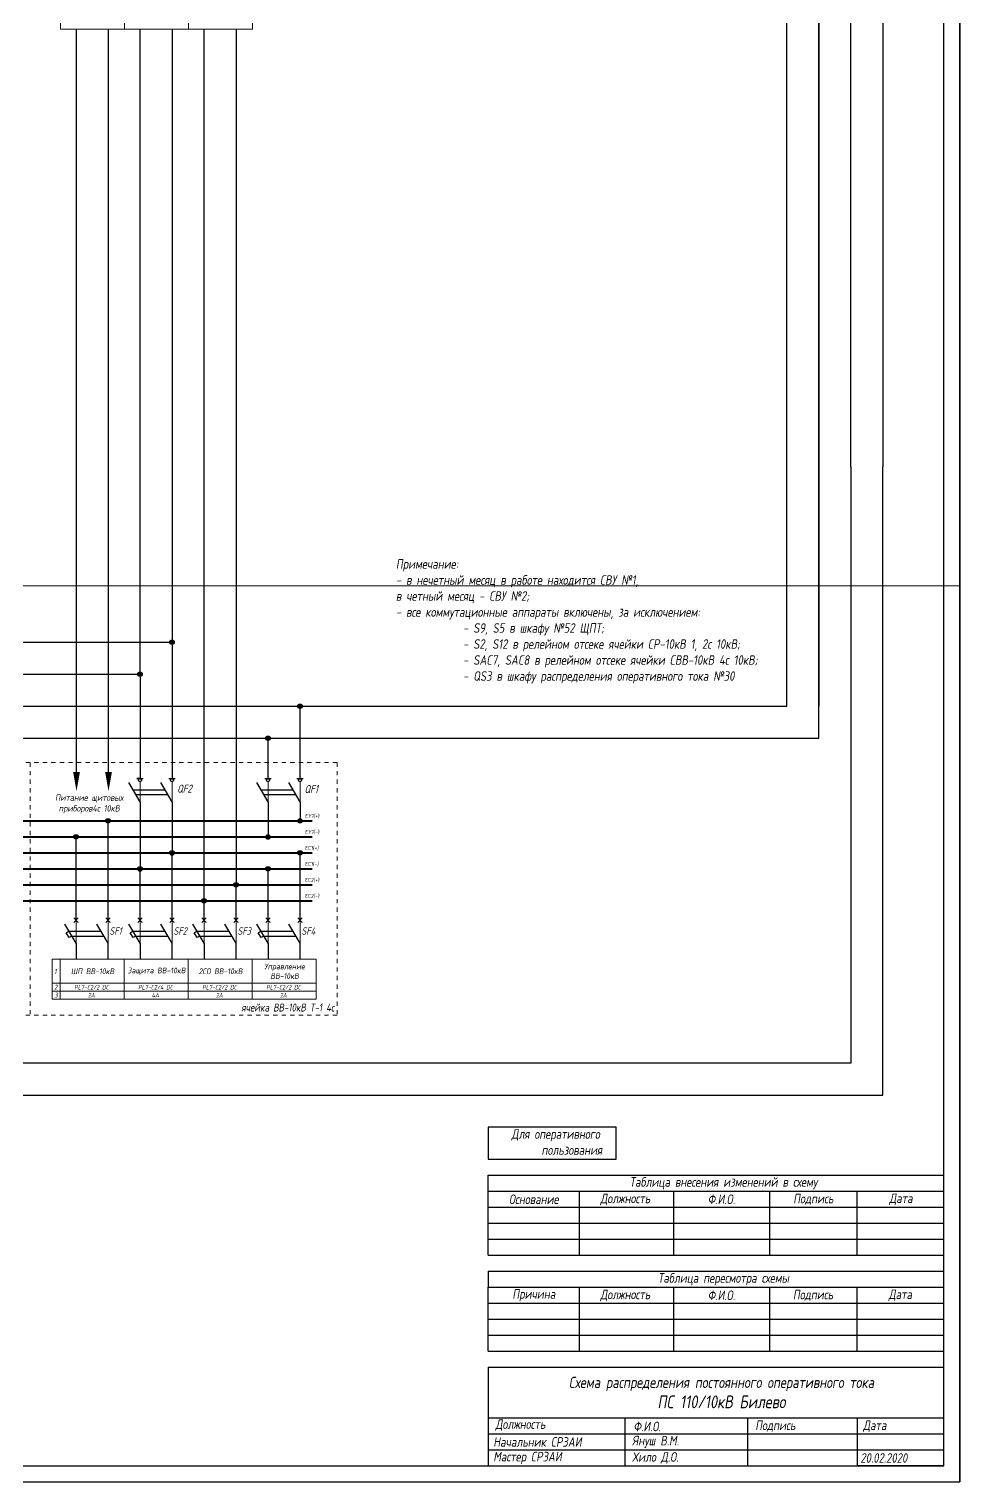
# Model space of a CAD drawing. Header units: millimetres. Extents: x 9 to 5215, y -207 to 4633.
# Drawn here: x 4997 to 5215.2, y 3793 to 4133.5 of the extents above; entities that cross this region are included whole.
import ezdxf

# ---------------------------------------------------------------- set-up
doc = ezdxf.new("R2010")
doc.units = ezdxf.units.MM
doc.linetypes.add('JIS_02_1.0', pattern=[2, 1, -1])
doc.layers.add('Разрывы', color=10, linetype='Continuous')
doc.layers.add('Рамка', color=1, linetype='Continuous', plot=False)
doc.styles.add('eskdw', font='GOST_ANT.TTF', dxfattribs={"oblique": 10})
doc.styles.add('GOST', font='GOST_ANT.TTF', dxfattribs={"oblique": 10, "height": 2.5})
doc.styles.get("Standard").update_dxf_attribs({"font": 'GOST_ANT.TTF', "oblique": 10, "height": 2.5})
doc.styles.add('Гост', font='GOST_ANT.TTF', dxfattribs={"oblique": 10, "height": 1.4})
doc.styles.add('Шины', font='gost_1.ttf', dxfattribs={"oblique": 5, "height": 1.2})

msp = doc.modelspace()

# ---------------------------------------------------------------- hatches: boundary and pattern name
for points in [[(5031.05, 3989.85, 1), (5030, 3989.85, 1)], [(5031.05, 3989.85, 1), (5030, 3989.85, 1)], [(5031.05, 3989.85, 1), (5030, 3989.85, 1)], [(5023.55, 3982.35, 1), (5022.5, 3982.35, 1)], [(5023.55, 3982.35, 1), (5022.5, 3982.35, 1)], [(5023.55, 3982.35, 1), (5022.5, 3982.35, 1)], [(5061.05, 3974.85, 1), (5060, 3974.85, 1)], [(5061.05, 3974.85, 1), (5060, 3974.85, 1)], [(5061.05, 3974.85, 1), (5060, 3974.85, 1)], [(5053.55, 3967.35, 1), (5052.5, 3967.35, 1)], [(5053.55, 3967.35, 1), (5052.5, 3967.35, 1)], [(5053.55, 3967.35, 1), (5052.5, 3967.35, 1)], [(5016.05, 3947.95, 1), (5015, 3947.95, 1)], [(5016.05, 3947.95, 1), (5015, 3947.95, 1)], [(5061.05, 3947.94, 1), (5060, 3947.94, 1)], [(5061.05, 3947.94, 1), (5060, 3947.94, 1)], [(5008.55, 3944.2, 1), (5007.5, 3944.2, 1)], [(5008.55, 3944.2, 1), (5007.5, 3944.2, 1)], [(5008.55, 3944.2, 1), (5007.5, 3944.2, 1)], [(5053.55, 3944.19, 1), (5052.5, 3944.19, 1)], [(5053.55, 3944.19, 1), (5052.5, 3944.19, 1)], [(5053.55, 3944.19, 1), (5052.5, 3944.19, 1)], [(5031.05, 3940.45, 1), (5030, 3940.45, 1)], [(5031.05, 3940.45, 1), (5030, 3940.45, 1)], [(5031.05, 3940.44, 1), (5030, 3940.44, 1)], [(5031.05, 3940.44, 1), (5030, 3940.44, 1)], [(5061.05, 3940.45, 1), (5060, 3940.45, 1)], [(5061.05, 3940.45, 1), (5060, 3940.45, 1)], [(5023.55, 3936.7, 1), (5022.5, 3936.7, 1)], [(5023.55, 3936.7, 1), (5022.5, 3936.7, 1)], [(5023.55, 3936.7, 1), (5022.5, 3936.7, 1)], [(5023.55, 3936.69, 1), (5022.5, 3936.69, 1)], [(5023.55, 3936.69, 1), (5022.5, 3936.69, 1)], [(5023.55, 3936.69, 1), (5022.5, 3936.69, 1)], [(5053.55, 3936.7, 1), (5052.5, 3936.7, 1)], [(5053.55, 3936.7, 1), (5052.5, 3936.7, 1)], [(5053.55, 3936.7, 1), (5052.5, 3936.7, 1)], [(5046.05, 3932.95, 1), (5045, 3932.95, 1)], [(5046.05, 3932.95, 1), (5045, 3932.95, 1)], [(5038.55, 3929.2, 1), (5037.5, 3929.2, 1)], [(5038.55, 3929.2, 1), (5037.5, 3929.2, 1)], [(5038.55, 3929.2, 1), (5037.5, 3929.2, 1)]]:
    msp.add_hatch(color=256).paths.add_polyline_path(points)

# ---------------------------------------------------------------- linework, layer by layer
for p, q in [((5215.18, 4330.17), (5215.18, 3793.03)), ((5215.18, 4330.17), (5215.18, 3793.03)), ((5211.43, 3796.78), (5211.43, 4326.42)), ((5174.63, 3974.85), (5174.63, 4245.27)), ((5182.13, 4245.27), (5182.13, 3974.85)), ((5182.13, 3967.35), (5182.13, 4245.27)), ((5189.63, 4030.93), (5189.63, 4245.27)), ((5197.13, 4245.27), (5197.13, 4030.93)), ((5008.14, 3961.63), (5008.14, 4133.52)), ((5015.64, 3961.63), (5015.64, 4133.52)), ((5023.02, 3994.38), (5023.02, 4133.52)), ((5030.52, 4133.52), (5030.52, 3994.38)), ((5038.02, 3994.38), (5038.02, 4133.52)), ((5045.52, 4133.52), (5045.52, 3994.38)), ((5189.63, 4030.93), (5189.63, 3894.9)), ((5197.13, 3883.65), (5197.13, 4030.93)), ((5023.02, 3982.35), (5023.02, 3994.38)), ((5030.52, 3994.38), (5030.52, 3989.85)), ((5038.02, 3982.35), (5038.02, 3994.38)), ((5045.52, 3994.38), (5045.52, 3989.85)), ((4772.59, 3989.85), (5030.52, 3989.85)), ((5030.52, 3989.85), (5030.52, 3957.87)), ((5045.52, 3989.85), (5045.52, 3932.95)), ((4765.09, 3982.35), (5023.02, 3982.35)), ((5023.02, 3982.35), (5023.02, 3961.63)), ((5038.02, 3929.2), (5038.02, 3982.35)), ((4757.59, 3974.85), (5060.52, 3974.85)), ((5060.52, 3974.85), (5174.63, 3974.85)), ((5060.52, 3957.87), (5060.52, 3974.85)), ((4750.09, 3967.35), (5053.02, 3967.35)), ((5053.02, 3967.35), (5182.13, 3967.35)), ((5053.02, 3957.87), (5053.02, 3967.35)), ((5023.02, 3961.62), (5023.02, 3957.87)), ((5023.02, 3952.44), (5020.42, 3956.94)), ((5023.02, 3957.87), (5022.27, 3957.87)), ((5022.27, 3957.87), (5023.77, 3957.87)), ((5030.52, 3952.44), (5027.92, 3956.94)), ((5029.77, 3957.87), (5031.27, 3957.87)), ((5053.02, 3952.44), (5050.42, 3956.94)), ((5052.27, 3957.87), (5053.77, 3957.87)), ((5060.52, 3952.44), (5057.92, 3956.94)), ((5059.77, 3957.87), (5061.27, 3957.87)), ((5021.07, 3955.81), (5021.07, 3955.81)), ((5021.07, 3955.81), (5021.07, 3955.81)), ((5021.4, 3955.25), (5028.9, 3955.25)), ((5022.05, 3954.13), (5029.55, 3954.13)), ((5028.57, 3955.81), (5028.57, 3955.81)), ((5051.07, 3955.81), (5051.07, 3955.81)), ((5051.07, 3955.81), (5051.07, 3955.81)), ((5051.4, 3955.25), (5058.9, 3955.25)), ((5052.05, 3954.13), (5059.55, 3954.13)), ((5058.57, 3955.81), (5058.57, 3955.81)), ((5023.02, 3952.44), (5023.02, 3936.69)), ((5030.52, 3952.44), (5030.52, 3940.44)), ((5053.02, 3952.44), (5053.02, 3944.2)), ((5060.52, 3952.44), (5060.52, 3947.94)), ((5015.52, 3928.45), (5015.52, 3947.95)), ((5008.02, 3928.45), (5008.02, 3944.2)), ((5015.52, 3935.95), (5015.52, 3940.45)), ((5015.52, 3935.95), (5015.52, 3940.45)), ((5030.52, 3935.95), (5030.52, 3940.45)), ((5030.52, 3935.95), (5030.52, 3940.45)), ((5030.52, 3928.45), (5030.52, 3940.45)), ((5060.52, 3935.95), (5060.52, 3940.45)), ((5060.52, 3935.95), (5060.52, 3940.45)), ((5060.52, 3928.45), (5060.52, 3940.45)), ((5008.02, 3935.95), (5008.02, 3936.7)), ((5023.02, 3935.95), (5023.02, 3936.7)), ((5023.02, 3928.45), (5023.02, 3936.7)), ((5053.02, 3935.95), (5053.02, 3936.7)), ((5053.02, 3928.45), (5053.02, 3936.7)), ((5045.52, 3928.45), (5045.52, 3932.95)), ((5045.52, 3928.45), (5045.52, 3932.95)), ((5045.52, 3928.45), (5045.52, 3932.95)), ((5008.02, 3924.7), (5008.02, 3928.45)), ((5015.52, 3924.7), (5015.52, 3928.45)), ((5015.52, 3924.7), (5015.52, 3928.45)), ((5023.02, 3924.7), (5023.02, 3928.45)), ((5030.52, 3924.7), (5030.52, 3928.45)), ((5030.52, 3924.7), (5030.52, 3928.45)), ((5038.02, 3928.45), (5038.02, 3929.2)), ((5038.02, 3928.45), (5038.02, 3929.2)), ((5038.02, 3924.7), (5038.02, 3928.45)), ((5045.52, 3924.7), (5045.52, 3928.45)), ((5045.52, 3924.7), (5045.52, 3928.45)), ((5053.02, 3924.7), (5053.02, 3928.45)), ((5060.52, 3924.7), (5060.52, 3928.45)), ((5060.52, 3924.7), (5060.52, 3928.45)), ((5008.02, 3919.27), (5005.42, 3923.77)), ((5007.49, 3924.17), (5008.55, 3925.23)), ((5008.55, 3924.17), (5007.49, 3925.23)), ((5015.52, 3919.27), (5012.92, 3923.77)), ((5013.57, 3922.65), (5013.57, 3922.65)), ((5014.99, 3924.17), (5016.05, 3925.23)), ((5016.05, 3924.17), (5014.99, 3925.23)), ((5023.02, 3919.27), (5020.42, 3923.77)), ((5022.49, 3924.17), (5023.55, 3925.23)), ((5023.55, 3924.17), (5022.49, 3925.23)), ((5030.52, 3919.27), (5027.92, 3923.77)), ((5028.57, 3922.65), (5028.57, 3922.65)), ((5029.99, 3924.17), (5031.05, 3925.23)), ((5031.05, 3924.17), (5029.99, 3925.23)), ((5038.02, 3919.27), (5035.42, 3923.77)), ((5037.49, 3924.17), (5038.55, 3925.23)), ((5038.55, 3924.17), (5037.49, 3925.23)), ((5045.52, 3919.27), (5042.92, 3923.77)), ((5043.57, 3922.65), (5043.57, 3922.65)), ((5044.99, 3924.17), (5046.05, 3925.23)), ((5046.05, 3924.17), (5044.99, 3925.23)), ((5053.02, 3919.27), (5050.42, 3923.77)), ((5052.49, 3924.17), (5053.55, 3925.23)), ((5053.55, 3924.17), (5052.49, 3925.23)), ((5060.52, 3919.27), (5057.92, 3923.77)), ((5058.57, 3922.65), (5058.57, 3922.65)), ((5059.99, 3924.17), (5061.05, 3925.23)), ((5061.05, 3924.17), (5059.99, 3925.23)), ((5006.4, 3922.09), (5005.75, 3921.71)), ((5006.4, 3920.59), (5005.75, 3921.71)), ((5006.4, 3922.09), (5013.9, 3922.09)), ((5007.05, 3920.96), (5006.4, 3920.59)), ((5007.05, 3920.96), (5014.55, 3920.96)), ((5008.02, 3919.27), (5008.02, 3915.52)), ((5015.52, 3915.52), (5015.52, 3919.27)), ((5021.4, 3922.09), (5020.75, 3921.71)), ((5021.4, 3920.59), (5020.75, 3921.71)), ((5021.4, 3922.09), (5028.9, 3922.09)), ((5022.05, 3920.96), (5021.4, 3920.59)), ((5022.05, 3920.96), (5029.55, 3920.96)), ((5023.02, 3919.27), (5023.02, 3915.52)), ((5030.52, 3915.52), (5030.52, 3919.27)), ((5036.4, 3922.09), (5035.75, 3921.71)), ((5036.4, 3920.59), (5035.75, 3921.71)), ((5036.4, 3922.09), (5043.9, 3922.09)), ((5037.05, 3920.96), (5036.4, 3920.59)), ((5037.05, 3920.96), (5044.55, 3920.96)), ((5038.02, 3919.27), (5038.02, 3915.52)), ((5045.52, 3915.52), (5045.52, 3919.27)), ((5051.4, 3922.09), (5050.75, 3921.71)), ((5051.4, 3920.59), (5050.75, 3921.71)), ((5051.4, 3922.09), (5058.9, 3922.09)), ((5052.05, 3920.96), (5051.4, 3920.59)), ((5052.05, 3920.96), (5059.55, 3920.96)), ((5053.02, 3919.27), (5053.02, 3915.52)), ((5060.52, 3915.52), (5060.52, 3919.27)), ((5189.63, 3894.9), (5189.63, 3891.15)), ((5189.63, 3891.15), (4905.26, 3891.15)), ((4912.76, 3883.65), (5197.13, 3883.65)), ((5104.63, 3846.15), (5104.63, 3864.9)), ((5104.63, 3864.9), (5211.43, 3864.9)), ((5104.63, 3842.4), (5211.43, 3842.4)), ((5104.63, 3842.4), (5104.63, 3838.65)), ((5104.63, 3823.65), (5104.63, 3838.65)), ((4255.68, 3796.78), (5108.88, 3796.78)), ((5094.85, 3796.78), (5211.43, 3796.78)), ((5094.85, 3796.78), (5211.43, 3796.78)), ((5211.43, 3796.78), (5190.98, 3796.78)), ((4240.68, 3793.03), (5215.18, 3793.03))]:
    msp.add_line(p, q)
at = {"lineweight": 9}
for p, q in [((5004.39, 4142.9), (5004.39, 4133.52)), ((5019.39, 4142.9), (5019.39, 4133.52)), ((5034.39, 4142.9), (5034.39, 4133.52)), ((5034.39, 4142.9), (5034.39, 4133.52)), ((5049.39, 4142.9), (5049.39, 4133.52)), ((5004.39, 4133.52), (5019.39, 4133.52)), ((5004.39, 4133.52), (5019.39, 4133.52)), ((5019.39, 4133.52), (5034.39, 4133.52)), ((5019.39, 4133.52), (5034.39, 4133.52)), ((5034.39, 4133.52), (5049.39, 4133.52)), ((5034.39, 4133.52), (5049.39, 4133.52)), ((5002.44, 3915.52), (5004.27, 3915.52)), ((5002.44, 3915.52), (5002.44, 3906.15)), ((5004.27, 3915.52), (5004.27, 3906.15)), ((5004.27, 3915.52), (5004.27, 3906.15)), ((5004.27, 3915.52), (5019.27, 3915.52)), ((5019.27, 3915.52), (5019.27, 3906.15)), ((5019.27, 3915.52), (5019.27, 3906.15)), ((5019.27, 3915.52), (5034.27, 3915.52)), ((5034.27, 3915.52), (5034.27, 3906.15)), ((5034.27, 3915.52), (5034.27, 3906.15)), ((5034.27, 3915.52), (5049.27, 3915.52)), ((5034.27, 3915.52), (5034.27, 3906.15)), ((5049.27, 3915.52), (5049.27, 3906.15)), ((5049.27, 3915.52), (5064.27, 3915.52)), ((5064.27, 3915.52), (5064.27, 3906.15)), ((5002.44, 3909.9), (5064.27, 3909.9)), ((5004.27, 3911.77), (5004.27, 3906.15)), ((5004.27, 3911.77), (5004.27, 3906.15)), ((5004.27, 3911.77), (5004.27, 3906.15)), ((5019.27, 3911.77), (5019.27, 3906.15)), ((5019.27, 3911.77), (5019.27, 3906.15)), ((5019.27, 3911.77), (5019.27, 3906.15)), ((5034.27, 3911.77), (5034.27, 3906.15)), ((5034.27, 3911.77), (5034.27, 3906.15)), ((5034.27, 3911.77), (5034.27, 3906.15)), ((5002.44, 3908.02), (5004.27, 3908.02)), ((5002.44, 3906.15), (5004.27, 3906.15)), ((5004.27, 3908.02), (5019.27, 3908.02)), ((5004.27, 3906.15), (5019.27, 3906.15)), ((5019.27, 3908.02), (5034.27, 3908.02)), ((5019.27, 3906.15), (5034.27, 3906.15)), ((5034.27, 3908.02), (5049.27, 3908.02)), ((5034.27, 3906.15), (5049.27, 3906.15)), ((5049.27, 3908.02), (5064.27, 3908.02)), ((5049.27, 3906.15), (5064.27, 3906.15))]:
    msp.add_line(p, q, dxfattribs=at)
at = {"ltscale": 5}
for p, q in [((5008.14, 3959.39), (5008.14, 3963.86)), ((5015.64, 3959.39), (5015.64, 3963.86))]:
    msp.add_line(p, q, dxfattribs=at)
at = {"linetype": 'JIS_02_1.0', "lineweight": 9}
for p, q in [((5069.23, 3961.63), (4729.57, 3961.63)), ((4997.25, 3961.63), (4997.25, 3902.4)), ((5069.23, 3961.63), (5069.23, 3902.4)), ((5069.23, 3902.4), (4729.57, 3902.4))]:
    msp.add_line(p, q, dxfattribs=at)
at = {"linetype": 'JIS_02_1.0', "lineweight": 15}
for p, q in [((4997.25, 3961.63), (4997.25, 3902.4)), ((4997.25, 3961.63), (4997.25, 3902.4)), ((5069.23, 3961.63), (5069.23, 3902.4))]:
    msp.add_line(p, q, dxfattribs=at)
at = {"lineweight": 40}
for p, q in [((4743.07, 3947.95), (5063.4, 3947.95)), ((4743.07, 3944.2), (5063.4, 3944.2)), ((4743.07, 3940.45), (5063.4, 3940.45)), ((4743.07, 3936.7), (5063.4, 3936.7)), ((4743.07, 3932.95), (5063.4, 3932.95)), ((4743.07, 3929.2), (5063.4, 3929.2))]:
    msp.add_line(p, q, dxfattribs=at)
at = {"lineweight": 25}
for p, q in [((5134.63, 3876.15), (5104.63, 3876.15)), ((5104.63, 3876.15), (5104.63, 3868.65)), ((5134.63, 3868.65), (5134.63, 3876.15)), ((5104.63, 3868.65), (5134.63, 3868.65)), ((5104.63, 3861.15), (5211.43, 3861.15)), ((5125.99, 3846.15), (5125.99, 3861.15)), ((5148.02, 3861.15), (5148.02, 3846.15)), ((5170.52, 3861.15), (5170.52, 3846.15)), ((5190.98, 3861.15), (5190.98, 3846.15)), ((5104.63, 3857.4), (5211.43, 3857.4)), ((5104.63, 3853.65), (5211.43, 3853.65)), ((5104.63, 3849.9), (5211.43, 3849.9)), ((5104.63, 3846.15), (5211.43, 3846.15)), ((5104.63, 3838.65), (5211.43, 3838.65)), ((5125.99, 3823.65), (5125.99, 3838.65)), ((5148.02, 3838.65), (5148.02, 3823.65)), ((5170.52, 3838.65), (5170.52, 3823.65)), ((5190.98, 3838.65), (5190.98, 3823.65)), ((5104.63, 3834.9), (5211.43, 3834.9)), ((5104.63, 3831.15), (5211.43, 3831.15)), ((5104.63, 3827.4), (5211.43, 3827.4)), ((5104.63, 3823.65), (5211.43, 3823.65)), ((5104.63, 3819.9), (5211.43, 3819.9)), ((5104.63, 3819.9), (5104.63, 3796.78)), ((5104.63, 3808.03), (5211.43, 3808.03)), ((5136.66, 3808.03), (5136.66, 3796.78)), ((5165.38, 3808.03), (5165.38, 3796.78)), ((5191.1, 3808.03), (5191.1, 3796.78)), ((5104.63, 3804.28), (5211.43, 3804.28)), ((5104.63, 3800.53), (5211.43, 3800.53)), ((5104.63, 3796.78), (5211.43, 3796.78))]:
    msp.add_line(p, q, dxfattribs=at)
at = {"ltscale": 5}
for points in [[(5008.14, 3954.92, 0, 1.58, 0), (5008.14, 3959.39, 0, 1.58, 0)], [(5015.64, 3954.92, 0, 1.58, 0), (5015.64, 3959.39, 0, 1.58, 0)]]:
    msp.add_lwpolyline(points, format="xyseb", dxfattribs=at)
for centre, radius in [((5030.52, 3989.85), 0.525), ((5030.52, 3989.85), 0.525), ((5030.52, 3989.85), 0.525), ((5023.02, 3982.35), 0.525), ((5023.02, 3982.35), 0.525), ((5023.02, 3982.35), 0.525), ((5060.52, 3974.85), 0.525), ((5060.52, 3974.85), 0.525), ((5060.52, 3974.85), 0.525), ((5053.02, 3967.35), 0.525), ((5053.02, 3967.35), 0.525), ((5053.02, 3967.35), 0.525), ((5023.02, 3957.49), 0.375), ((5030.52, 3957.49), 0.375), ((5053.02, 3957.49), 0.375), ((5060.52, 3957.49), 0.375), ((5015.52, 3947.95), 0.525), ((5015.52, 3947.95), 0.525), ((5060.52, 3947.94), 0.525), ((5060.52, 3947.94), 0.525), ((5008.02, 3944.2), 0.525), ((5008.02, 3944.2), 0.525), ((5008.02, 3944.2), 0.525), ((5053.02, 3944.19), 0.525), ((5053.02, 3944.19), 0.525), ((5053.02, 3944.19), 0.525), ((5030.52, 3940.45), 0.525), ((5030.52, 3940.45), 0.525), ((5030.52, 3940.44), 0.525), ((5030.52, 3940.44), 0.525), ((5060.52, 3940.45), 0.525), ((5060.52, 3940.45), 0.525), ((5023.02, 3936.7), 0.525), ((5023.02, 3936.7), 0.525), ((5023.02, 3936.7), 0.525), ((5023.02, 3936.69), 0.525), ((5023.02, 3936.69), 0.525), ((5023.02, 3936.69), 0.525), ((5053.02, 3936.7), 0.525), ((5053.02, 3936.7), 0.525), ((5053.02, 3936.7), 0.525), ((5045.52, 3932.95), 0.525), ((5045.52, 3932.95), 0.525), ((5038.02, 3929.2), 0.525), ((5038.02, 3929.2), 0.525), ((5038.02, 3929.2), 0.525)]:
    msp.add_circle(centre, radius)
at = {"layer": 'Разрывы', "lineweight": 13}
for p, q in [((5023.02, 3957.12), (5023.02, 3952.44)), ((5030.52, 3957.12), (5030.52, 3952.44)), ((5053.02, 3957.12), (5053.02, 3952.44)), ((5060.52, 3957.12), (5060.52, 3952.44)), ((5008.02, 3924.7), (5008.02, 3919.27)), ((5015.52, 3924.7), (5015.52, 3919.27)), ((5023.02, 3924.7), (5023.02, 3919.27)), ((5030.52, 3924.7), (5030.52, 3919.27)), ((5038.02, 3924.7), (5038.02, 3919.27)), ((5045.52, 3924.7), (5045.52, 3919.27)), ((5053.02, 3924.7), (5053.02, 3919.27)), ((5060.52, 3924.7), (5060.52, 3919.27))]:
    msp.add_line(p, q, dxfattribs=at)
at = {"layer": 'Рамка'}
for p, q in [((5215.18, 4003.03), (5215.18, 4213.03)), ((5215.18, 3793.03), (5215.18, 4003.03))]:
    msp.add_line(p, q, dxfattribs=at)
at = {"layer": 'Рамка', "lineweight": 9}
msp.add_line((4918.18, 4003.03), (5215.18, 4003.03), dxfattribs=at)

# ---------------------------------------------------------------- texts
at = {"style": 'eskdw', "oblique": 15}
for s, height, p in [('QF2', 1.875, (5031.7, 3954.56)), ('QF1', 1.875, (5061.55, 3954.48)), ('SF1', 1.766, (5015.84, 3921.25)), ('SF2', 1.766, (5030.84, 3921.25)), ('SF3', 1.766, (5045.84, 3921.25)), ('SF4', 1.766, (5060.84, 3921.25))]:
    msp.add_text(s, height=height, dxfattribs=at).set_placement(p)
at = {"lineweight": 9, "style": 'eskdw', "oblique": 15}
for s, p in [('1', (5002.85, 3912.07)), ('2', (5002.88, 3908.37)), ('3', (5002.88, 3906.49))]:
    msp.add_text(s, height=1.2, dxfattribs=at).set_placement(p)
for s, width, gutter_width, insert, char_height, attachment_point, style in [('Примечание:\\P- в нечетный месяц в работе находится СВУ №1,\\Pв четный месяц - СВУ №2;\\P- все коммутационные аппараты включены, за исключением:\\P\\pi15.75;- S9, S5 в шкафу №52 ЩПТ;\\P- S2, S12 в релейном отсеке ячейки СР-10кВ 1, 2с 10кВ;\\P- SAC7, SAC8 в релейном отсеке ячейки СВВ-10кВ 4с 10кВ;\\P- QS3 в шкафу распределения оперативного тока №30', 122.1451, 12.5, (5082.99, 4009.28), 2.25, 1, 'GOST'), ('ячейка ВВ-10кВ Т-1 4с', 37.4467, 7, (5068.55, 3904.21), 1.875, 6, 'Гост'), ('Таблица внесения изменений в схему', 155.4501, 12.5, (5159.76, 3863.02), 2.25, 5, 'GOST'), ('Основание', 28.477, 12.5, (5115.31, 3859.27), 2.25, 5, 'GOST'), ('Должность', 35.4501, 12.5, (5136.75, 3859.24), 2.25, 5, 'GOST'), ('Ф.И.О.', 30, 12.5, (5159.27, 3859.27), 2.25, 5, 'GOST'), ('Подпись', 27.2749, 12.5, (5180.82, 3859.27), 2.25, 5, 'GOST'), ('Дата', 27.2749, 12.5, (5201.35, 3859.27), 2.25, 5, 'GOST'), ('Таблица пересмотра схемы', 155.4501, 12.5, (5159.76, 3840.52), 2.25, 5, 'GOST'), ('Причина', 28.477, 12.5, (5115.31, 3836.77), 2.25, 5, 'GOST'), ('Должность', 35.4501, 12.5, (5136.75, 3836.74), 2.25, 5, 'GOST'), ('Ф.И.О.', 30, 12.5, (5159.27, 3836.77), 2.25, 5, 'GOST'), ('Подпись', 27.2749, 12.5, (5180.75, 3836.77), 2.25, 5, 'GOST'), ('Дата', 27.2749, 12.5, (5201.21, 3836.77), 2.25, 5, 'GOST'), ('Должность', 35.4501, 12.5, (5112.18, 3806.35), 2.25, 5, 'GOST'), ('Ф.И.О.', 30, 12.5, (5141.87, 3806.03), 2.25, 5, 'GOST'), ('Подпись', 27.2749, 12.5, (5171.91, 3806.12), 2.25, 5, 'GOST'), ('Дата', 27.2749, 12.5, (5195.22, 3806.09), 2.25, 5, 'GOST'), ('Начальник СРЗАИ', 28.477, 12.5, (5105.82, 3802.4), 2.25, 4, 'GOST'), ('Януш В.М.', 28.477, 12.5, (5138.37, 3802.4), 2.25, 4, 'GOST'), ('Мастер СРЗАИ', 28.477, 12.5, (5105.82, 3798.65), 2.25, 4, 'GOST'), ('Хило Д.О.', 28.477, 12.5, (5138.37, 3798.65), 2.25, 4, 'GOST'), ('20.02.2020', 28.477, 12.5, (5191.86, 3798.65), 2.25, 4, 'GOST')]:
    msp.add_mtext_dynamic_manual_height_columns(s, width=width, gutter_width=gutter_width, heights=[0], dxfattribs=dict(insert=insert, char_height=char_height, attachment_point=attachment_point, style=style))
at = {"lineweight": 9, "insert": (5011.46, 3951.94), "char_height": 1.5, "width": 17.4585, "attachment_point": 5, "style": 'Гост'}
msp.add_mtext('\\pl-0.675;Питание щитовых приборов4с 10кВ', dxfattribs=at)
at = {"lineweight": 9, "char_height": 0.9, "attachment_point": 1, "style": 'Шины'}
for s, insert in [(' {\\H1.0833x;EY1(+)}', (5061.15, 3949.59)), (' {\\H1.0833x;EY1(-)}', (5061.15, 3945.84)), (' {\\H1.0833x;EC1(+)}', (5061.15, 3942.09)), (' {\\H1.0833x;EC1(-)}', (5061.15, 3938.34)), (' {\\H1.0833x;EC2(+)}', (5061.15, 3934.59)), (' {\\H1.0833x;EC2(-)}', (5061.15, 3930.84))]:
    msp.add_mtext_dynamic_manual_height_columns(s, width=7.2274, gutter_width=6, heights=[0], dxfattribs=dict(at, insert=insert))
at = {"lineweight": 9, "attachment_point": 5}
for s, insert, char_height, width in [('ШП ВВ-10кВ', (5011.91, 3912.71), 1.35, 17.0098), ('Защита ВВ-10кВ', (5026.91, 3912.71), 1.35, 17.0098), ('2СО ВВ-10кВ', (5041.91, 3912.71), 1.35, 17.0098), ('Управление \\PВВ-10кВ', (5056.91, 3912.71), 1.35, 17.0098), ('\\A1;{\\fGOST 2.304 type A|b0|i0|c0|p34;PL7-C\\fGOST 2.304 type A|b0|i0|c204|p34;2\\fGOST 2.304 type A|b0|i0|c0|p34;/2 DC}', (5011.68, 3908.96), 1.05, 15), ('\\A1;{\\fGOST 2.304 type A|b0|i0|c0|p34;PL7-C\\fGOST 2.304 type A|b0|i0|c204|p34;2\\fGOST 2.304 type A|b0|i0|c0|p34;/\\fGOST 2.304 type A|b0|i0|c204|p34;4\\fGOST 2.304 type A|b0|i0|c0|p34; DC}', (5026.68, 3908.96), 1.05, 15), ('\\A1;{\\fGOST 2.304 type A|b0|i0|c0|p34;PL7-C\\fGOST 2.304 type A|b0|i0|c204|p34;2\\fGOST 2.304 type A|b0|i0|c0|p34;/2 DC}', (5041.68, 3908.96), 1.05, 15), ('\\A1;{\\fGOST 2.304 type A|b0|i0|c0|p34;PL7-C\\fGOST 2.304 type A|b0|i0|c204|p34;2\\fGOST 2.304 type A|b0|i0|c0|p34;/2 DC}', (5056.68, 3908.96), 1.05, 15), ('{\\fGOST 2.304 type A|b0|i0|c204|p34;2А}', (5011.62, 3907.09), 1.05, 15), ('{\\fGOST 2.304 type A|b0|i0|c204|p34;4А}', (5026.62, 3907.09), 1.05, 15), ('{\\fGOST 2.304 type A|b0|i0|c204|p34;2А}', (5041.62, 3907.09), 1.05, 15), ('{\\fGOST 2.304 type A|b0|i0|c204|p34;2А}', (5056.62, 3907.09), 1.05, 15)]:
    msp.add_mtext(s, dxfattribs=dict(at, insert=insert, char_height=char_height, width=width))
at = {"lineweight": 25, "style": 'eskdw'}
for s, insert, char_height, width, attachment_point in [('\\pi3.3068;Для оперативного \\P\\pi10.342;пользования', (5106.77, 3875.69), 2.25, 26.6363, 1), ('\\pi14.273;{\\H0.875x;Схема распределения постоянного оперативного тока\\P}ПС 110/10кВ Билево', (5152.16, 3813.99), 3, 92.6347, 5)]:
    msp.add_mtext(s, dxfattribs=dict(at, insert=insert, char_height=char_height, width=width, attachment_point=attachment_point))

doc.saveas('drawing.dxf')
